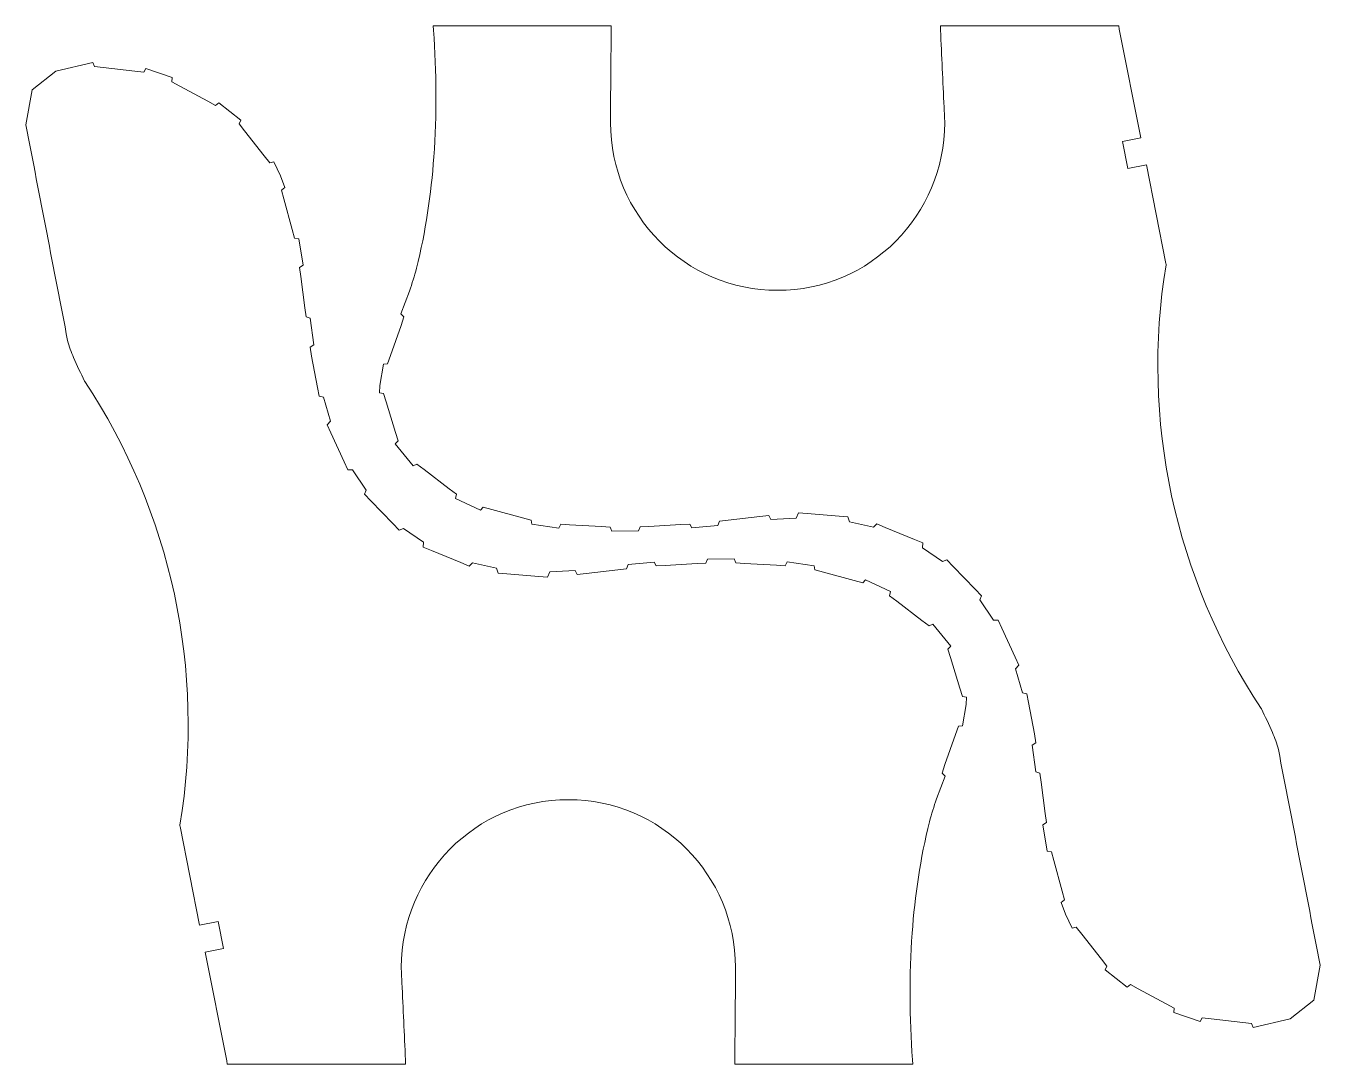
# Model space of a CAD drawing. Header units: millimetres. Extents: x -398 to 398, y -180 to 180.
# Drawn here: x -12.1 to 398.4, y -176.8 to 152.3 of the extents above; entities that cross this region are included whole.
import ezdxf

# ---------------------------------------------------------------- set-up
doc = ezdxf.new("R2010")
doc.units = ezdxf.units.MM
doc.header["$MEASUREMENT"] = 0
doc.layers.add('Camada 1', color=7, linetype='Continuous')

msp = doc.modelspace()

# ---------------------------------------------------------------- linework, layer by layer
at = {"layer": 'Camada 1', "color": 250, "lineweight": 20}
for points in [[(335.656, 115.6306), (335.656, 115.6306), (341.5411, 116.8031), (341.5411, 116.8031), (341.5411, 116.8031), (341.5411, 116.8031), (334.6813, 151.2441), (334.6813, 151.2441), (334.6813, 151.2441), (334.6813, 151.2441), (334.4794, 152.2581), (334.4794, 152.2581), (334.4794, 152.2581), (334.4794, 152.2581), (333.4455, 152.2581), (333.4455, 152.2581), (333.4455, 152.2581), (333.4455, 152.2581), (279.2433, 152.2581), (279.2433, 152.2581), (279.2433, 152.2581), (279.2433, 152.2581), (277.9252, 152.2581), (277.9252, 152.2581), (277.9252, 152.2581), (277.9252, 152.2581), (277.9845, 150.9414), (277.9845, 150.9414), (277.9845, 150.9414), (278.3519, 142.7852), (278.7123, 134.6287), (279.0797, 126.4726), (279.0797, 126.4726), (279.0797, 126.4726), (279.0809, 126.4445), (279.0809, 126.4445), (279.0809, 126.4445), (279.0809, 126.4445), (279.0834, 126.4166), (279.0834, 126.4166), (279.0834, 126.4166), (279.2278, 124.809), (279.2998, 123.1951), (279.2998, 121.5811), (279.2998, 121.5811), (279.2998, 92.2913), (255.6297, 68.4472), (226.3067, 68.4472), (226.3067, 68.4472), (196.9837, 68.4472), (173.3136, 92.2913), (173.3136, 121.5811), (173.3136, 121.5811), (173.3136, 121.8237), (173.3153, 122.0662), (173.3186, 122.3088), (173.3186, 122.3088), (173.3393, 123.8144), (173.3391, 125.324), (173.3492, 126.8299), (173.3492, 126.8299), (173.3492, 126.8299), (173.4149, 136.6537), (173.4149, 136.6537), (173.4149, 136.6537), (173.4149, 136.6537), (173.5104, 150.9898), (173.5104, 150.9898), (173.5104, 150.9898), (173.5104, 150.9898), (173.5187, 152.2581), (173.5187, 152.2581), (173.5187, 152.2581), (173.5187, 152.2581), (172.2504, 152.2581), (172.2504, 152.2581), (172.2504, 152.2581), (172.2504, 152.2581), (118.4511, 152.2581), (118.4511, 152.2581), (118.4511, 152.2581), (118.4511, 152.2581), (117.1024, 152.2581), (117.1024, 152.2581), (117.1024, 152.2581), (117.1024, 152.2581), (117.194, 150.9124), (117.194, 150.9124), (117.194, 150.9124), (118.1041, 137.5557), (118.2481, 124.1067), (117.2891, 110.7483), (117.2891, 110.7483), (116.4356, 98.8601), (114.7016, 87.0043), (111.7833, 75.4415), (111.7833, 75.4415), (111.164, 72.9878), (110.3702, 70.5661), (109.5252, 68.1816), (109.5252, 68.1816), (109.5252, 68.1816), (106.8192, 60.961), (106.8192, 60.961), (106.8192, 60.961), (106.8192, 60.961), (107.8016, 60.0054), (107.8016, 60.0054), (107.8016, 60.0054), (107.8016, 60.0054), (106.8687, 57.3343), (106.8687, 57.3343), (106.8687, 57.3343), (106.8687, 57.3343), (103.5435, 47.806), (103.5435, 47.806), (103.5435, 47.806), (103.5435, 47.806), (102.6114, 45.1352), (102.6114, 45.1352), (102.6114, 45.1352), (102.6114, 45.1352), (101.2717, 44.9925), (101.2717, 44.9925), (101.2717, 44.9925), (101.2717, 44.9925), (100.1321, 38.2527), (100.1321, 38.2527), (100.1321, 38.2527), (100.1321, 38.2527), (100.0844, 35.9789), (100.0844, 35.9789), (100.0844, 35.9789), (100.0844, 35.9789), (101.3488, 35.77), (101.3488, 35.77), (101.3488, 35.77), (101.3488, 35.77), (102.1728, 33.0635), (102.1728, 33.0635), (102.1728, 33.0635), (102.1728, 33.0635), (105.1135, 23.4094), (105.1135, 23.4094), (105.1135, 23.4094), (105.1135, 23.4094), (105.9378, 20.7034), (105.9378, 20.7034), (105.9378, 20.7034), (105.9378, 20.7034), (105.0027, 19.8244), (105.0027, 19.8244), (105.0027, 19.8244), (105.0027, 19.8244), (110.7413, 12.7911), (110.7413, 12.7911), (110.7413, 12.7911), (110.7413, 12.7911), (111.9267, 13.3936), (111.9267, 13.3936), (111.9267, 13.3936), (111.9267, 13.3936), (114.172, 11.6722), (114.172, 11.6722), (114.172, 11.6722), (114.172, 11.6722), (122.1818, 5.5328), (122.1818, 5.5328), (122.1818, 5.5328), (122.1818, 5.5328), (124.4269, 3.812), (124.4269, 3.812), (124.4269, 3.812), (124.4269, 3.812), (124.1543, 2.5126), (124.1543, 2.5126), (124.1543, 2.5126), (124.1543, 2.5126), (132.0896, -1.2617), (132.0896, -1.2617), (132.0896, -1.2617), (132.0896, -1.2617), (132.9607, -0.2471), (132.9607, -0.2471), (132.9607, -0.2471), (132.9607, -0.2471), (135.6912, -0.988), (135.6912, -0.988), (135.6912, -0.988), (135.6912, -0.988), (145.4314, -3.6296), (145.4314, -3.6296), (145.4314, -3.6296), (145.4314, -3.6296), (148.1616, -4.37), (148.1616, -4.37), (148.1616, -4.37), (148.1616, -4.37), (148.3994, -5.693), (148.3994, -5.693), (148.3994, -5.693), (148.3994, -5.693), (156.8718, -6.8945), (156.8718, -6.8945), (156.8718, -6.8945), (156.8718, -6.8945), (157.5179, -5.6966), (157.5179, -5.6966), (157.5179, -5.6966), (157.5179, -5.6966), (160.3424, -5.8563), (160.3424, -5.8563), (160.3424, -5.8563), (160.3424, -5.8563), (170.4186, -6.426), (170.4186, -6.426), (170.4186, -6.426), (170.4186, -6.426), (173.2429, -6.5857), (173.2429, -6.5857), (173.2429, -6.5857), (173.2429, -6.5857), (173.7501, -7.8522), (173.7501, -7.8522), (173.7501, -7.8522), (173.7501, -7.8522), (182.1835, -7.7908), (182.1835, -7.7908), (182.1835, -7.7908), (182.1835, -7.7908), (182.6926, -6.5173), (182.6926, -6.5173), (182.6926, -6.5173), (182.6926, -6.5173), (185.5172, -6.3614), (185.5172, -6.3614), (185.5172, -6.3614), (185.5172, -6.3614), (195.5942, -5.8051), (195.5942, -5.8051), (195.5942, -5.8051), (195.5942, -5.8051), (198.4187, -5.6492), (198.4187, -5.6492), (198.4187, -5.6492), (198.4187, -5.6492), (199.0651, -6.8606), (199.0651, -6.8606), (199.0651, -6.8606), (199.0651, -6.8606), (207.395, -6.0761), (207.395, -6.0761), (207.395, -6.0761), (207.395, -6.0761), (207.8269, -4.7635), (207.8269, -4.7635), (207.8269, -4.7635), (207.8269, -4.7635), (210.6372, -4.4393), (210.6372, -4.4393), (210.6372, -4.4393), (210.6372, -4.4393), (220.663, -3.2829), (220.663, -3.2829), (220.663, -3.2829), (220.663, -3.2829), (223.4732, -2.9588), (223.4732, -2.9588), (223.4732, -2.9588), (223.4732, -2.9588), (224.1965, -4.1589), (224.1965, -4.1589), (224.1965, -4.1589), (224.1965, -4.1589), (232.2054, -3.7669), (232.2054, -3.7669), (232.2054, -3.7669), (232.2054, -3.7669), (232.9008, -2.1272), (232.9008, -2.1272), (232.9008, -2.1272), (232.9008, -2.1272), (235.7213, -2.345), (235.7213, -2.345), (235.7213, -2.345), (235.7213, -2.345), (245.7837, -3.1222), (245.7837, -3.1222), (245.7837, -3.1222), (245.7837, -3.1222), (248.604, -3.3401), (248.604, -3.3401), (248.604, -3.3401), (248.604, -3.3401), (249.0616, -4.9474), (249.0616, -4.9474), (249.0616, -4.9474), (249.0616, -4.9474), (256.7136, -6.6222), (256.7136, -6.6222), (256.7136, -6.6222), (256.7136, -6.6222), (257.763, -5.6059), (257.763, -5.6059), (257.763, -5.6059), (257.763, -5.6059), (260.3796, -6.6809), (260.3796, -6.6809), (260.3796, -6.6809), (260.3796, -6.6809), (269.7148, -10.5163), (269.7148, -10.5163), (269.7148, -10.5163), (269.7148, -10.5163), (272.3313, -11.5914), (272.3313, -11.5914), (272.3313, -11.5914), (272.3313, -11.5914), (272.3087, -13.1851), (272.3087, -13.1851), (272.3087, -13.1851), (272.3087, -13.1851), (278.6413, -17.5238), (278.6413, -17.5238), (278.6413, -17.5238), (278.6413, -17.5238), (280.0206, -17.0065), (280.0206, -17.0065), (280.0206, -17.0065), (280.0206, -17.0065), (281.9838, -19.0434), (281.9838, -19.0434), (281.9838, -19.0434), (281.9838, -19.0434), (288.9877, -26.3097), (288.9877, -26.3097), (288.9877, -26.3097), (288.9877, -26.3097), (290.9509, -28.3464), (290.9509, -28.3464), (290.9509, -28.3464), (290.9509, -28.3464), (290.3942, -29.6945), (290.3942, -29.6945), (290.3942, -29.6945), (290.3942, -29.6945), (294.7574, -36.1472), (294.7574, -36.1472), (294.7574, -36.1472), (294.7574, -36.1472), (296.2108, -36.1168), (296.2108, -36.1168), (296.2108, -36.1168), (296.2108, -36.1168), (297.4016, -38.6827), (297.4016, -38.6827), (297.4016, -38.6827), (297.4016, -38.6827), (301.6497, -47.8373), (301.6497, -47.8373), (301.6497, -47.8373), (301.6497, -47.8373), (302.8404, -50.4034), (302.8404, -50.4034), (302.8404, -50.4034), (302.8404, -50.4034), (301.8031, -51.5306), (301.8031, -51.5306), (301.8031, -51.5306), (301.8031, -51.5306), (304.0085, -59.1282), (304.0085, -59.1282), (304.0085, -59.1282), (304.0085, -59.1282), (305.3889, -59.4664), (305.3889, -59.4664), (305.3889, -59.4664), (305.3889, -59.4664), (305.9009, -62.2485), (305.9009, -62.2485), (305.9009, -62.2485), (305.9009, -62.2485), (307.7273, -72.1741), (307.7273, -72.1741), (307.7273, -72.1741), (307.7273, -72.1741), (308.2392, -74.9563), (308.2392, -74.9563), (308.2392, -74.9563), (308.2392, -74.9563), (307.0796, -75.7611), (307.0796, -75.7611), (307.0796, -75.7611), (307.0796, -75.7611), (308.1666, -84.1935), (308.1666, -84.1935), (308.1666, -84.1935), (308.1666, -84.1935), (309.4863, -84.6044), (309.4863, -84.6044), (309.4863, -84.6044), (309.4863, -84.6044), (309.8552, -87.4091), (309.8552, -87.4091), (309.8552, -87.4091), (309.8552, -87.4091), (311.1711, -97.4152), (311.1711, -97.4152), (311.1711, -97.4152), (311.1711, -97.4152), (311.5399, -100.2199), (311.5399, -100.2199), (311.5399, -100.2199), (311.5399, -100.2199), (310.3784, -100.9566), (310.3784, -100.9566), (310.3784, -100.9566), (310.3784, -100.9566), (311.8444, -109.2865), (311.8444, -109.2865), (311.8444, -109.2865), (311.8444, -109.2865), (313.1783, -109.5269), (313.1783, -109.5269), (313.1783, -109.5269), (313.1783, -109.5269), (313.9096, -112.2596), (313.9096, -112.2596), (313.9096, -112.2596), (313.9096, -112.2596), (316.5188, -122.0087), (316.5188, -122.0087), (316.5188, -122.0087), (316.5188, -122.0087), (317.2501, -124.7414), (317.2501, -124.7414), (317.2501, -124.7414), (317.2501, -124.7414), (316.2214, -125.6133), (316.2214, -125.6133), (316.2214, -125.6133), (316.2214, -125.6133), (317.613, -129.247), (317.613, -129.247), (317.613, -129.247), (317.613, -129.247), (319.7161, -133.6983), (319.7161, -133.6983), (319.7161, -133.6983), (319.7161, -133.6983), (320.9965, -133.417), (320.9965, -133.417), (320.9965, -133.417), (320.9965, -133.417), (322.7485, -135.6382), (322.7485, -135.6382), (322.7485, -135.6382), (322.7485, -135.6382), (328.9987, -143.5621), (328.9987, -143.5621), (328.9987, -143.5621), (328.9987, -143.5621), (330.7506, -145.7831), (330.7506, -145.7831), (330.7506, -145.7831), (330.7506, -145.7831), (330.1765, -146.9651), (330.1765, -146.9651), (330.1765, -146.9651), (330.1765, -146.9651), (337.116, -152.3912), (337.116, -152.3912), (337.116, -152.3912), (337.116, -152.3912), (338.1975, -151.6008), (338.1975, -151.6008), (338.1975, -151.6008), (338.1975, -151.6008), (340.686, -152.9466), (340.686, -152.9466), (340.686, -152.9466), (340.686, -152.9466), (349.5634, -157.7468), (349.5634, -157.7468), (349.5634, -157.7468), (349.5634, -157.7468), (352.0517, -159.0924), (352.0517, -159.0924), (352.0517, -159.0924), (352.0517, -159.0924), (351.9828, -160.4293), (351.9828, -160.4293), (351.9828, -160.4293), (351.9828, -160.4293), (360.2855, -163.28), (360.2855, -163.28), (360.2855, -163.28), (360.2855, -163.28), (360.9886, -162.1642), (360.9886, -162.1642), (360.9886, -162.1642), (360.9886, -162.1642), (363.7995, -162.4824), (363.7995, -162.4824), (363.7995, -162.4824), (363.7995, -162.4824), (373.8278, -163.6176), (373.8278, -163.6176), (373.8278, -163.6176), (373.8278, -163.6176), (376.6386, -163.9358), (376.6386, -163.9358), (376.6386, -163.9358), (376.6386, -163.9358), (377.0744, -165.1715), (377.0744, -165.1715), (377.0744, -165.1715), (377.0744, -165.1715), (388.8095, -162.444), (388.8095, -162.444), (388.8095, -162.444), (388.8095, -162.444), (396.4107, -156.5145), (396.4107, -156.5145), (396.4107, -156.5145), (396.4107, -156.5145), (398.3586, -145.4283), (398.3586, -145.4283), (398.3586, -145.4283), (393.9474, -122.661), (389.534, -99.894), (385.1243, -77.1264), (385.1243, -77.1264), (385.1243, -77.1264), (385.1194, -77.1013), (385.1194, -77.1013), (385.1194, -77.1013), (385.1194, -77.1013), (385.1136, -77.0765), (385.1136, -77.0765), (385.1136, -77.0765), (384.6824, -75.2499), (383.9395, -73.3894), (383.2058, -71.6648), (383.2058, -71.6648), (382.1375, -69.1536), (380.9479, -66.6788), (379.7513, -64.2265), (379.7513, -64.2265), (379.7513, -64.2265), (379.7148, -64.1516), (379.7148, -64.1516), (379.7148, -64.1516), (379.7148, -64.1516), (379.6687, -64.0822), (379.6687, -64.0822), (379.6687, -64.0822), (352.2317, -22.7429), (341.4486, 27.5491), (349.4851, 76.5083), (349.4851, 76.5083), (349.4851, 76.5083), (349.5222, 76.7341), (349.5222, 76.7341), (349.5222, 76.7341), (349.5222, 76.7341), (349.4775, 76.9584), (349.4775, 76.9584), (349.4775, 76.9584), (349.4775, 76.9584), (343.2554, 108.1987), (343.2554, 108.1987), (343.2554, 108.1987), (343.2554, 108.1987), (337.3703, 107.0263), (337.3703, 107.0263), (337.3703, 107.0263), (337.3703, 107.0263), (335.656, 115.6306), (335.656, 115.6306)], [(50.6036, -140.1857), (50.6036, -140.1857), (44.7185, -141.3582), (44.7185, -141.3582), (44.7185, -141.3582), (44.7185, -141.3582), (51.5783, -175.7992), (51.5783, -175.7992), (51.5783, -175.7992), (51.5783, -175.7992), (51.7802, -176.8132), (51.7802, -176.8132), (51.7802, -176.8132), (51.7802, -176.8132), (52.8141, -176.8132), (52.8141, -176.8132), (52.8141, -176.8132), (52.8141, -176.8132), (107.0163, -176.8132), (107.0163, -176.8132), (107.0163, -176.8132), (107.0163, -176.8132), (108.3344, -176.8132), (108.3344, -176.8132), (108.3344, -176.8132), (108.3344, -176.8132), (108.2751, -175.4965), (108.2751, -175.4965), (108.2751, -175.4965), (107.9077, -167.3403), (107.5473, -159.1838), (107.1799, -151.0277), (107.1799, -151.0277), (107.1799, -151.0277), (107.1787, -150.9996), (107.1787, -150.9996), (107.1787, -150.9996), (107.1787, -150.9996), (107.1762, -150.9717), (107.1762, -150.9717), (107.1762, -150.9717), (107.0318, -149.3641), (106.9598, -147.7502), (106.9598, -146.1362), (106.9598, -146.1362), (106.9598, -116.8464), (130.6299, -93.0023), (159.9529, -93.0023), (159.9529, -93.0023), (189.2759, -93.0023), (212.946, -116.8464), (212.946, -146.1362), (212.946, -146.1362), (212.946, -146.3788), (212.9443, -146.6213), (212.941, -146.8639), (212.941, -146.8639), (212.9203, -148.3695), (212.9205, -149.8791), (212.9104, -151.385), (212.9104, -151.385), (212.9104, -151.385), (212.8447, -161.2088), (212.8447, -161.2088), (212.8447, -161.2088), (212.8447, -161.2088), (212.7492, -175.5449), (212.7492, -175.5449), (212.7492, -175.5449), (212.7492, -175.5449), (212.7409, -176.8132), (212.7409, -176.8132), (212.7409, -176.8132), (212.7409, -176.8132), (214.0092, -176.8132), (214.0092, -176.8132), (214.0092, -176.8132), (214.0092, -176.8132), (267.8085, -176.8132), (267.8085, -176.8132), (267.8085, -176.8132), (267.8085, -176.8132), (269.1572, -176.8132), (269.1572, -176.8132), (269.1572, -176.8132), (269.1572, -176.8132), (269.0656, -175.4675), (269.0656, -175.4675), (269.0656, -175.4675), (268.1555, -162.1108), (268.0115, -148.6618), (268.9705, -135.3034), (268.9705, -135.3034), (269.824, -123.4152), (271.558, -111.5594), (274.4763, -99.9966), (274.4763, -99.9966), (275.0956, -97.5429), (275.8894, -95.1212), (276.7344, -92.7367), (276.7344, -92.7367), (276.7344, -92.7367), (279.4404, -85.5161), (279.4404, -85.5161), (279.4404, -85.5161), (279.4404, -85.5161), (278.458, -84.5605), (278.458, -84.5605), (278.458, -84.5605), (278.458, -84.5605), (279.3909, -81.8894), (279.3909, -81.8894), (279.3909, -81.8894), (279.3909, -81.8894), (282.7161, -72.3611), (282.7161, -72.3611), (282.7161, -72.3611), (282.7161, -72.3611), (283.6482, -69.6903), (283.6482, -69.6903), (283.6482, -69.6903), (283.6482, -69.6903), (284.9879, -69.5476), (284.9879, -69.5476), (284.9879, -69.5476), (284.9879, -69.5476), (286.1275, -62.8078), (286.1275, -62.8078), (286.1275, -62.8078), (286.1275, -62.8078), (286.1752, -60.534), (286.1752, -60.534), (286.1752, -60.534), (286.1752, -60.534), (284.9108, -60.3251), (284.9108, -60.3251), (284.9108, -60.3251), (284.9108, -60.3251), (284.0868, -57.6186), (284.0868, -57.6186), (284.0868, -57.6186), (284.0868, -57.6186), (281.1461, -47.9645), (281.1461, -47.9645), (281.1461, -47.9645), (281.1461, -47.9645), (280.3218, -45.2585), (280.3218, -45.2585), (280.3218, -45.2585), (280.3218, -45.2585), (281.2569, -44.3795), (281.2569, -44.3795), (281.2569, -44.3795), (281.2569, -44.3795), (275.5183, -37.3462), (275.5183, -37.3462), (275.5183, -37.3462), (275.5183, -37.3462), (274.3329, -37.9487), (274.3329, -37.9487), (274.3329, -37.9487), (274.3329, -37.9487), (272.0876, -36.2273), (272.0876, -36.2273), (272.0876, -36.2273), (272.0876, -36.2273), (264.0778, -30.0879), (264.0778, -30.0879), (264.0778, -30.0879), (264.0778, -30.0879), (261.8327, -28.3671), (261.8327, -28.3671), (261.8327, -28.3671), (261.8327, -28.3671), (262.1053, -27.0677), (262.1053, -27.0677), (262.1053, -27.0677), (262.1053, -27.0677), (254.17, -23.2934), (254.17, -23.2934), (254.17, -23.2934), (254.17, -23.2934), (253.2989, -24.308), (253.2989, -24.308), (253.2989, -24.308), (253.2989, -24.308), (250.5684, -23.5671), (250.5684, -23.5671), (250.5684, -23.5671), (250.5684, -23.5671), (240.8282, -20.9255), (240.8282, -20.9255), (240.8282, -20.9255), (240.8282, -20.9255), (238.098, -20.1851), (238.098, -20.1851), (238.098, -20.1851), (238.098, -20.1851), (237.8602, -18.8621), (237.8602, -18.8621), (237.8602, -18.8621), (237.8602, -18.8621), (229.3878, -17.6606), (229.3878, -17.6606), (229.3878, -17.6606), (229.3878, -17.6606), (228.7417, -18.8585), (228.7417, -18.8585), (228.7417, -18.8585), (228.7417, -18.8585), (225.9172, -18.6988), (225.9172, -18.6988), (225.9172, -18.6988), (225.9172, -18.6988), (215.841, -18.1291), (215.841, -18.1291), (215.841, -18.1291), (215.841, -18.1291), (213.0167, -17.9694), (213.0167, -17.9694), (213.0167, -17.9694), (213.0167, -17.9694), (212.5095, -16.7029), (212.5095, -16.7029), (212.5095, -16.7029), (212.5095, -16.7029), (204.0761, -16.7643), (204.0761, -16.7643), (204.0761, -16.7643), (204.0761, -16.7643), (203.567, -18.0378), (203.567, -18.0378), (203.567, -18.0378), (203.567, -18.0378), (200.7424, -18.1937), (200.7424, -18.1937), (200.7424, -18.1937), (200.7424, -18.1937), (190.6654, -18.75), (190.6654, -18.75), (190.6654, -18.75), (190.6654, -18.75), (187.8409, -18.9059), (187.8409, -18.9059), (187.8409, -18.9059), (187.8409, -18.9059), (187.1945, -17.6945), (187.1945, -17.6945), (187.1945, -17.6945), (187.1945, -17.6945), (178.8646, -18.479), (178.8646, -18.479), (178.8646, -18.479), (178.8646, -18.479), (178.4327, -19.7916), (178.4327, -19.7916), (178.4327, -19.7916), (178.4327, -19.7916), (175.6224, -20.1158), (175.6224, -20.1158), (175.6224, -20.1158), (175.6224, -20.1158), (165.5966, -21.2722), (165.5966, -21.2722), (165.5966, -21.2722), (165.5966, -21.2722), (162.7864, -21.5963), (162.7864, -21.5963), (162.7864, -21.5963), (162.7864, -21.5963), (162.0631, -20.3962), (162.0631, -20.3962), (162.0631, -20.3962), (162.0631, -20.3962), (154.0542, -20.7882), (154.0542, -20.7882), (154.0542, -20.7882), (154.0542, -20.7882), (153.3588, -22.4279), (153.3588, -22.4279), (153.3588, -22.4279), (153.3588, -22.4279), (150.5383, -22.2101), (150.5383, -22.2101), (150.5383, -22.2101), (150.5383, -22.2101), (140.4759, -21.4329), (140.4759, -21.4329), (140.4759, -21.4329), (140.4759, -21.4329), (137.6556, -21.215), (137.6556, -21.215), (137.6556, -21.215), (137.6556, -21.215), (137.198, -19.6077), (137.198, -19.6077), (137.198, -19.6077), (137.198, -19.6077), (129.546, -17.9329), (129.546, -17.9329), (129.546, -17.9329), (129.546, -17.9329), (128.4966, -18.9492), (128.4966, -18.9492), (128.4966, -18.9492), (128.4966, -18.9492), (125.88, -17.8742), (125.88, -17.8742), (125.88, -17.8742), (125.88, -17.8742), (116.5448, -14.0388), (116.5448, -14.0388), (116.5448, -14.0388), (116.5448, -14.0388), (113.9283, -12.9637), (113.9283, -12.9637), (113.9283, -12.9637), (113.9283, -12.9637), (113.9509, -11.37), (113.9509, -11.37), (113.9509, -11.37), (113.9509, -11.37), (107.6183, -7.0313), (107.6183, -7.0313), (107.6183, -7.0313), (107.6183, -7.0313), (106.239, -7.5486), (106.239, -7.5486), (106.239, -7.5486), (106.239, -7.5486), (104.2758, -5.5117), (104.2758, -5.5117), (104.2758, -5.5117), (104.2758, -5.5117), (97.2719, 1.7546), (97.2719, 1.7546), (97.2719, 1.7546), (97.2719, 1.7546), (95.3087, 3.7913), (95.3087, 3.7913), (95.3087, 3.7913), (95.3087, 3.7913), (95.8654, 5.1394), (95.8654, 5.1394), (95.8654, 5.1394), (95.8654, 5.1394), (91.5022, 11.5921), (91.5022, 11.5921), (91.5022, 11.5921), (91.5022, 11.5921), (90.0488, 11.5617), (90.0488, 11.5617), (90.0488, 11.5617), (90.0488, 11.5617), (88.858, 14.1276), (88.858, 14.1276), (88.858, 14.1276), (88.858, 14.1276), (84.6099, 23.2822), (84.6099, 23.2822), (84.6099, 23.2822), (84.6099, 23.2822), (83.4192, 25.8483), (83.4192, 25.8483), (83.4192, 25.8483), (83.4192, 25.8483), (84.4565, 26.9755), (84.4565, 26.9755), (84.4565, 26.9755), (84.4565, 26.9755), (82.2511, 34.5731), (82.2511, 34.5731), (82.2511, 34.5731), (82.2511, 34.5731), (80.8707, 34.9113), (80.8707, 34.9113), (80.8707, 34.9113), (80.8707, 34.9113), (80.3587, 37.6934), (80.3587, 37.6934), (80.3587, 37.6934), (80.3587, 37.6934), (78.5323, 47.619), (78.5323, 47.619), (78.5323, 47.619), (78.5323, 47.619), (78.0204, 50.4012), (78.0204, 50.4012), (78.0204, 50.4012), (78.0204, 50.4012), (79.18, 51.206), (79.18, 51.206), (79.18, 51.206), (79.18, 51.206), (78.093, 59.6384), (78.093, 59.6384), (78.093, 59.6384), (78.093, 59.6384), (76.7733, 60.0493), (76.7733, 60.0493), (76.7733, 60.0493), (76.7733, 60.0493), (76.4044, 62.854), (76.4044, 62.854), (76.4044, 62.854), (76.4044, 62.854), (75.0885, 72.8601), (75.0885, 72.8601), (75.0885, 72.8601), (75.0885, 72.8601), (74.7197, 75.6648), (74.7197, 75.6648), (74.7197, 75.6648), (74.7197, 75.6648), (75.8812, 76.4015), (75.8812, 76.4015), (75.8812, 76.4015), (75.8812, 76.4015), (74.4152, 84.7314), (74.4152, 84.7314), (74.4152, 84.7314), (74.4152, 84.7314), (73.0813, 84.9718), (73.0813, 84.9718), (73.0813, 84.9718), (73.0813, 84.9718), (72.35, 87.7045), (72.35, 87.7045), (72.35, 87.7045), (72.35, 87.7045), (69.7408, 97.4536), (69.7408, 97.4536), (69.7408, 97.4536), (69.7408, 97.4536), (69.0095, 100.1863), (69.0095, 100.1863), (69.0095, 100.1863), (69.0095, 100.1863), (70.0382, 101.0582), (70.0382, 101.0582), (70.0382, 101.0582), (70.0382, 101.0582), (68.6466, 104.6919), (68.6466, 104.6919), (68.6466, 104.6919), (68.6466, 104.6919), (66.5435, 109.1432), (66.5435, 109.1432), (66.5435, 109.1432), (66.5435, 109.1432), (65.2631, 108.8619), (65.2631, 108.8619), (65.2631, 108.8619), (65.2631, 108.8619), (63.5111, 111.0831), (63.5111, 111.0831), (63.5111, 111.0831), (63.5111, 111.0831), (57.2609, 119.007), (57.2609, 119.007), (57.2609, 119.007), (57.2609, 119.007), (55.509, 121.228), (55.509, 121.228), (55.509, 121.228), (55.509, 121.228), (56.0831, 122.41), (56.0831, 122.41), (56.0831, 122.41), (56.0831, 122.41), (49.1436, 127.8361), (49.1436, 127.8361), (49.1436, 127.8361), (49.1436, 127.8361), (48.0621, 127.0457), (48.0621, 127.0457), (48.0621, 127.0457), (48.0621, 127.0457), (45.5736, 128.3915), (45.5736, 128.3915), (45.5736, 128.3915), (45.5736, 128.3915), (36.6962, 133.1917), (36.6962, 133.1917), (36.6962, 133.1917), (36.6962, 133.1917), (34.2079, 134.5373), (34.2079, 134.5373), (34.2079, 134.5373), (34.2079, 134.5373), (34.2768, 135.8742), (34.2768, 135.8742), (34.2768, 135.8742), (34.2768, 135.8742), (25.9741, 138.7249), (25.9741, 138.7249), (25.9741, 138.7249), (25.9741, 138.7249), (25.271, 137.6091), (25.271, 137.6091), (25.271, 137.6091), (25.271, 137.6091), (22.4601, 137.9273), (22.4601, 137.9273), (22.4601, 137.9273), (22.4601, 137.9273), (12.4318, 139.0625), (12.4318, 139.0625), (12.4318, 139.0625), (12.4318, 139.0625), (9.621, 139.3807), (9.621, 139.3807), (9.621, 139.3807), (9.621, 139.3807), (9.1852, 140.6164), (9.1852, 140.6164), (9.1852, 140.6164), (9.1852, 140.6164), (-2.5499, 137.8889), (-2.5499, 137.8889), (-2.5499, 137.8889), (-2.5499, 137.8889), (-10.1511, 131.9594), (-10.1511, 131.9594), (-10.1511, 131.9594), (-10.1511, 131.9594), (-12.099, 120.8732), (-12.099, 120.8732), (-12.099, 120.8732), (-7.6878, 98.1059), (-3.2744, 75.3389), (1.1353, 52.5713), (1.1353, 52.5713), (1.1353, 52.5713), (1.1402, 52.5462), (1.1402, 52.5462), (1.1402, 52.5462), (1.1402, 52.5462), (1.146, 52.5214), (1.146, 52.5214), (1.146, 52.5214), (1.5772, 50.6948), (2.3201, 48.8343), (3.0538, 47.1097), (3.0538, 47.1097), (4.1221, 44.5985), (5.3117, 42.1237), (6.5083, 39.6714), (6.5083, 39.6714), (6.5083, 39.6714), (6.5448, 39.5965), (6.5448, 39.5965), (6.5448, 39.5965), (6.5448, 39.5965), (6.5909, 39.5271), (6.5909, 39.5271), (6.5909, 39.5271), (34.0279, -1.8122), (44.811, -52.1042), (36.7745, -101.0634), (36.7745, -101.0634), (36.7745, -101.0634), (36.7374, -101.2892), (36.7374, -101.2892), (36.7374, -101.2892), (36.7374, -101.2892), (36.7821, -101.5135), (36.7821, -101.5135), (36.7821, -101.5135), (36.7821, -101.5135), (43.0042, -132.7538), (43.0042, -132.7538), (43.0042, -132.7538), (43.0042, -132.7538), (48.8893, -131.5814), (48.8893, -131.5814), (48.8893, -131.5814), (48.8893, -131.5814), (50.6036, -140.1857), (50.6036, -140.1857)]]:
    msp.add_open_spline(points, degree=3, knots=[0, 0, 0, 0, 0.00684932, 0.00684932, 0.00684932, 0.00684932, 0.01369863, 0.01369863, 0.01369863, 0.01369863, 0.02054795, 0.02054795, 0.02054795, 0.02054795, 0.02739726, 0.02739726, 0.02739726, 0.02739726, 0.03424658, 0.03424658, 0.03424658, 0.03424658, 0.04109589, 0.04109589, 0.04109589, 0.04109589, 0.04794521, 0.04794521, 0.04794521, 0.04794521, 0.05479452, 0.05479452, 0.05479452, 0.05479452, 0.06164384, 0.06164384, 0.06164384, 0.06164384, 0.06849315, 0.06849315, 0.06849315, 0.06849315, 0.07534247, 0.07534247, 0.07534247, 0.07534247, 0.08219178, 0.08219178, 0.08219178, 0.08219178, 0.0890411, 0.0890411, 0.0890411, 0.0890411, 0.09589041, 0.09589041, 0.09589041, 0.09589041, 0.10273973, 0.10273973, 0.10273973, 0.10273973, 0.10958904, 0.10958904, 0.10958904, 0.10958904, 0.11643836, 0.11643836, 0.11643836, 0.11643836, 0.12328767, 0.12328767, 0.12328767, 0.12328767, 0.13013699, 0.13013699, 0.13013699, 0.13013699, 0.1369863, 0.1369863, 0.1369863, 0.1369863, 0.14383562, 0.14383562, 0.14383562, 0.14383562, 0.15068493, 0.15068493, 0.15068493, 0.15068493, 0.15753425, 0.15753425, 0.15753425, 0.15753425, 0.16438356, 0.16438356, 0.16438356, 0.16438356, 0.17123288, 0.17123288, 0.17123288, 0.17123288, 0.17808219, 0.17808219, 0.17808219, 0.17808219, 0.18493151, 0.18493151, 0.18493151, 0.18493151, 0.19178082, 0.19178082, 0.19178082, 0.19178082, 0.19863014, 0.19863014, 0.19863014, 0.19863014, 0.20547945, 0.20547945, 0.20547945, 0.20547945, 0.21232877, 0.21232877, 0.21232877, 0.21232877, 0.21917808, 0.21917808, 0.21917808, 0.21917808, 0.2260274, 0.2260274, 0.2260274, 0.2260274, 0.23287671, 0.23287671, 0.23287671, 0.23287671, 0.23972603, 0.23972603, 0.23972603, 0.23972603, 0.24657534, 0.24657534, 0.24657534, 0.24657534, 0.25342466, 0.25342466, 0.25342466, 0.25342466, 0.26027397, 0.26027397, 0.26027397, 0.26027397, 0.26712329, 0.26712329, 0.26712329, 0.26712329, 0.2739726, 0.2739726, 0.2739726, 0.2739726, 0.28082192, 0.28082192, 0.28082192, 0.28082192, 0.28767123, 0.28767123, 0.28767123, 0.28767123, 0.29452055, 0.29452055, 0.29452055, 0.29452055, 0.30136986, 0.30136986, 0.30136986, 0.30136986, 0.30821918, 0.30821918, 0.30821918, 0.30821918, 0.31506849, 0.31506849, 0.31506849, 0.31506849, 0.32191781, 0.32191781, 0.32191781, 0.32191781, 0.32876712, 0.32876712, 0.32876712, 0.32876712, 0.33561644, 0.33561644, 0.33561644, 0.33561644, 0.34246575, 0.34246575, 0.34246575, 0.34246575, 0.34931507, 0.34931507, 0.34931507, 0.34931507, 0.35616438, 0.35616438, 0.35616438, 0.35616438, 0.3630137, 0.3630137, 0.3630137, 0.3630137, 0.36986301, 0.36986301, 0.36986301, 0.36986301, 0.37671233, 0.37671233, 0.37671233, 0.37671233, 0.38356164, 0.38356164, 0.38356164, 0.38356164, 0.39041096, 0.39041096, 0.39041096, 0.39041096, 0.39726027, 0.39726027, 0.39726027, 0.39726027, 0.40410959, 0.40410959, 0.40410959, 0.40410959, 0.4109589, 0.4109589, 0.4109589, 0.4109589, 0.41780822, 0.41780822, 0.41780822, 0.41780822, 0.42465753, 0.42465753, 0.42465753, 0.42465753, 0.43150685, 0.43150685, 0.43150685, 0.43150685, 0.43835616, 0.43835616, 0.43835616, 0.43835616, 0.44520548, 0.44520548, 0.44520548, 0.44520548, 0.45205479, 0.45205479, 0.45205479, 0.45205479, 0.45890411, 0.45890411, 0.45890411, 0.45890411, 0.46575342, 0.46575342, 0.46575342, 0.46575342, 0.47260274, 0.47260274, 0.47260274, 0.47260274, 0.47945205, 0.47945205, 0.47945205, 0.47945205, 0.48630137, 0.48630137, 0.48630137, 0.48630137, 0.49315068, 0.49315068, 0.49315068, 0.49315068, 0.5, 0.5, 0.5, 0.5, 0.50684932, 0.50684932, 0.50684932, 0.50684932, 0.51369863, 0.51369863, 0.51369863, 0.51369863, 0.52054795, 0.52054795, 0.52054795, 0.52054795, 0.52739726, 0.52739726, 0.52739726, 0.52739726, 0.53424658, 0.53424658, 0.53424658, 0.53424658, 0.54109589, 0.54109589, 0.54109589, 0.54109589, 0.54794521, 0.54794521, 0.54794521, 0.54794521, 0.55479452, 0.55479452, 0.55479452, 0.55479452, 0.56164384, 0.56164384, 0.56164384, 0.56164384, 0.56849315, 0.56849315, 0.56849315, 0.56849315, 0.57534247, 0.57534247, 0.57534247, 0.57534247, 0.58219178, 0.58219178, 0.58219178, 0.58219178, 0.5890411, 0.5890411, 0.5890411, 0.5890411, 0.59589041, 0.59589041, 0.59589041, 0.59589041, 0.60273973, 0.60273973, 0.60273973, 0.60273973, 0.60958904, 0.60958904, 0.60958904, 0.60958904, 0.61643836, 0.61643836, 0.61643836, 0.61643836, 0.62328767, 0.62328767, 0.62328767, 0.62328767, 0.63013699, 0.63013699, 0.63013699, 0.63013699, 0.6369863, 0.6369863, 0.6369863, 0.6369863, 0.64383562, 0.64383562, 0.64383562, 0.64383562, 0.65068493, 0.65068493, 0.65068493, 0.65068493, 0.65753425, 0.65753425, 0.65753425, 0.65753425, 0.66438356, 0.66438356, 0.66438356, 0.66438356, 0.67123288, 0.67123288, 0.67123288, 0.67123288, 0.67808219, 0.67808219, 0.67808219, 0.67808219, 0.68493151, 0.68493151, 0.68493151, 0.68493151, 0.69178082, 0.69178082, 0.69178082, 0.69178082, 0.69863014, 0.69863014, 0.69863014, 0.69863014, 0.70547945, 0.70547945, 0.70547945, 0.70547945, 0.71232877, 0.71232877, 0.71232877, 0.71232877, 0.71917808, 0.71917808, 0.71917808, 0.71917808, 0.7260274, 0.7260274, 0.7260274, 0.7260274, 0.73287671, 0.73287671, 0.73287671, 0.73287671, 0.73972603, 0.73972603, 0.73972603, 0.73972603, 0.74657534, 0.74657534, 0.74657534, 0.74657534, 0.75342466, 0.75342466, 0.75342466, 0.75342466, 0.76027397, 0.76027397, 0.76027397, 0.76027397, 0.76712329, 0.76712329, 0.76712329, 0.76712329, 0.7739726, 0.7739726, 0.7739726, 0.7739726, 0.78082192, 0.78082192, 0.78082192, 0.78082192, 0.78767123, 0.78767123, 0.78767123, 0.78767123, 0.79452055, 0.79452055, 0.79452055, 0.79452055, 0.80136986, 0.80136986, 0.80136986, 0.80136986, 0.80821918, 0.80821918, 0.80821918, 0.80821918, 0.81506849, 0.81506849, 0.81506849, 0.81506849, 0.82191781, 0.82191781, 0.82191781, 0.82191781, 0.82876712, 0.82876712, 0.82876712, 0.82876712, 0.83561644, 0.83561644, 0.83561644, 0.83561644, 0.84246575, 0.84246575, 0.84246575, 0.84246575, 0.84931507, 0.84931507, 0.84931507, 0.84931507, 0.85616438, 0.85616438, 0.85616438, 0.85616438, 0.8630137, 0.8630137, 0.8630137, 0.8630137, 0.86986301, 0.86986301, 0.86986301, 0.86986301, 0.87671233, 0.87671233, 0.87671233, 0.87671233, 0.88356164, 0.88356164, 0.88356164, 0.88356164, 0.89041096, 0.89041096, 0.89041096, 0.89041096, 0.89726027, 0.89726027, 0.89726027, 0.89726027, 0.90410959, 0.90410959, 0.90410959, 0.90410959, 0.9109589, 0.9109589, 0.9109589, 0.9109589, 0.91780822, 0.91780822, 0.91780822, 0.91780822, 0.92465753, 0.92465753, 0.92465753, 0.92465753, 0.93150685, 0.93150685, 0.93150685, 0.93150685, 0.93835616, 0.93835616, 0.93835616, 0.93835616, 0.94520548, 0.94520548, 0.94520548, 0.94520548, 0.95205479, 0.95205479, 0.95205479, 0.95205479, 0.95890411, 0.95890411, 0.95890411, 0.95890411, 0.96575342, 0.96575342, 0.96575342, 0.96575342, 0.97260274, 0.97260274, 0.97260274, 0.97260274, 0.97945205, 0.97945205, 0.97945205, 0.97945205, 0.98630137, 0.98630137, 0.98630137, 0.98630137, 1, 1, 1, 1], dxfattribs=at)

doc.saveas('drawing.dxf')
